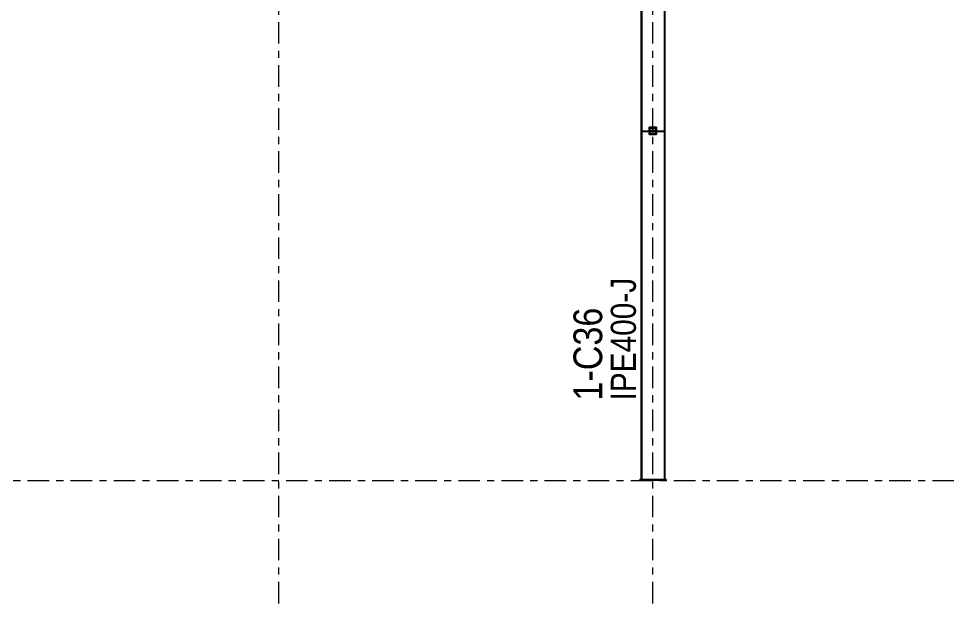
# Model space of a CAD drawing. Header units: millimetres. Extents: x -49 to 773, y -77 to 497.
# Drawn here: x 258.8 to 388.5, y 165.5 to 246.9 of the extents above; entities that cross this region are included whole.
import ezdxf

# ---------------------------------------------------------------- set-up
doc = ezdxf.new("R2010")
doc.units = ezdxf.units.MM
for name, pattern in [('XKITLINE00', [0]), ('XKITLINE02', [4, 2, -2]), ('XKITLINE03', [6, 3, -1, 1, -1])]:
    doc.linetypes.add(name, pattern=pattern)
for name, color, linetype, lineweight in [('Part', 2, 'Continuous', 0), ('PartMark', 7, 'Continuous', 0), ('S-grid', 1, 'Continuous', 0)]:
    doc.layers.add(name, color=color, linetype=linetype, lineweight=lineweight)
doc.styles.add('ARIAL', font='ARIAL.TTF')

# ---------------------------------------------------------------- blocks, each defined once
blk = doc.blocks.new('*A265')
at = {"layer": 'Part'}
h = blk.add_hatch(color=3, dxfattribs=at)
h.paths.add_polyline_path([(346.67, 230.89), (346.67, 231.73), (347.5, 231.73), (347.5, 230.89)], flags=17)
h.paths.add_polyline_path([(346.7, 231.69), (346.7, 230.93), (347.47, 230.93), (347.47, 231.69)])
blk = doc.blocks.new('*A960')
at = {"layer": 'S-grid', "color": 1, "linetype": 'XKITLINE03', "lineweight": 0}
blk.add_line((-10, 182.56), (571.6, 182.56), dxfattribs=at)
blk = doc.blocks.new('*A1224')
at = {"layer": 'S-grid', "color": 1, "linetype": 'XKITLINE03', "lineweight": 0}
blk.add_line((347.08, 165.46), (347.08, 306.1), dxfattribs=at)
at = {"layer": 'S-grid', "color": 3, "style": 'ARIAL', "width": 0.85}
blk.add_text('T', height=3, dxfattribs=at).set_placement((345.86, 307.1))
blk = doc.blocks.new('*A1225')
at = {"layer": 'S-grid', "color": 1, "linetype": 'XKITLINE03', "lineweight": 0}
blk.add_line((295, 165.46), (295, 306.1), dxfattribs=at)
at = {"layer": 'S-grid', "color": 3, "style": 'ARIAL', "width": 0.85}
blk.add_text('V3', height=3, dxfattribs=at).set_placement((292.55, 307.1))
blk = doc.blocks.new('*A1267')
at = {"layer": 'Part', "color": 2, "linetype": 'XKITLINE00', "lineweight": 0}
for p, q in [((345.42, 280.25), (348.75, 280.25)), ((345.52, 280.25), (345.52, 231.27)), ((348.64, 280.25), (348.64, 231.27)), ((345.42, 268.92), (345.42, 182.73)), ((348.75, 268.92), (348.75, 182.73)), ((345.52, 231.19), (345.52, 182.73)), ((348.64, 231.19), (348.64, 182.73))]:
    blk.add_line(p, q, dxfattribs=at)
at = {"layer": 'Part', "color": 7, "linetype": 'XKITLINE02', "lineweight": 0}
for p, q in [((345.42, 268.92), (345.42, 280.25)), ((348.75, 280.25), (348.75, 268.92)), ((345.52, 231.27), (345.52, 231.19)), ((348.64, 231.27), (348.64, 231.19)), ((348.75, 182.73), (345.42, 182.73))]:
    blk.add_line(p, q, dxfattribs=at)
blk = doc.blocks.new('*A1363')
at = {"layer": 'Part', "color": 2, "linetype": 'XKITLINE00', "lineweight": 0}
for p, q in [((348.92, 182.73), (345.25, 182.73)), ((345.25, 182.56), (345.25, 182.73)), ((348.92, 182.56), (345.25, 182.56)), ((348.92, 182.73), (348.92, 182.56))]:
    blk.add_line(p, q, dxfattribs=at)
blk = doc.blocks.new('*A1371')
at = {"layer": 'Part', "color": 2, "linetype": 'XKITLINE00', "lineweight": 0}
for p, q in [((346.67, 231.73), (346.67, 230.89)), ((346.67, 231.73), (347.5, 231.73)), ((346.7, 230.93), (346.7, 231.69)), ((346.7, 231.69), (347.47, 231.69)), ((347.47, 231.69), (347.47, 230.93)), ((347.5, 231.73), (347.5, 230.89)), ((347.5, 230.89), (346.67, 230.89)), ((347.47, 230.93), (346.7, 230.93))]:
    blk.add_line(p, q, dxfattribs=at)
blk = doc.blocks.new('*A1379')
at = {"layer": 'Part', "color": 7, "linetype": 'XKITLINE02', "lineweight": 0}
for p, q in [((347.5, 231.73), (346.67, 231.73)), ((346.67, 231.73), (346.67, 230.89)), ((346.7, 230.93), (346.7, 231.69)), ((346.7, 231.69), (347.47, 231.69)), ((347.47, 231.69), (347.47, 230.93)), ((347.5, 230.89), (347.5, 231.73)), ((346.67, 230.89), (347.5, 230.89)), ((347.47, 230.93), (346.7, 230.93))]:
    blk.add_line(p, q, dxfattribs=at)
blk = doc.blocks.new('*A1380')
at = {"layer": 'Part', "color": 2, "linetype": 'XKITLINE00', "lineweight": 0}
for p, q in [((346.58, 231.27), (345.52, 231.27)), ((345.52, 231.19), (345.52, 231.27)), ((346.58, 231.19), (345.52, 231.19)), ((348.64, 231.27), (347.58, 231.27)), ((348.64, 231.19), (347.58, 231.19)), ((348.64, 231.27), (348.64, 231.19))]:
    blk.add_line(p, q, dxfattribs=at)
at = {"layer": 'Part', "color": 7, "linetype": 'XKITLINE02', "lineweight": 0}
for p, q in [((345.65, 231.19), (345.65, 231.27)), ((347.58, 231.27), (346.58, 231.27)), ((347.58, 231.19), (346.58, 231.19)), ((348.52, 231.19), (348.52, 231.27))]:
    blk.add_line(p, q, dxfattribs=at)
blk = doc.blocks.new('*A1381')
at = {"layer": 'Part', "color": 7, "linetype": 'XKITLINE02', "lineweight": 0}
for p, q in [((346.58, 231.27), (346.58, 231.35)), ((346.58, 231.35), (347.58, 231.35)), ((347.58, 231.27), (346.58, 231.27)), ((347.58, 231.35), (347.58, 231.27))]:
    blk.add_line(p, q, dxfattribs=at)
blk = doc.blocks.new('*A1382')
at = {"layer": 'Part', "color": 2, "linetype": 'XKITLINE00', "lineweight": 0}
for p, q in [((347.58, 231.81), (346.58, 231.81)), ((346.58, 231.81), (346.58, 230.81)), ((347.58, 230.81), (347.58, 231.81)), ((346.58, 230.81), (347.58, 230.81))]:
    blk.add_line(p, q, dxfattribs=at)
blk = doc.blocks.new('*A1383')
at = {"layer": 'Part', "color": 7, "linetype": 'XKITLINE02', "lineweight": 0}
for p, q in [((348.64, 231.27), (345.52, 231.27)), ((345.52, 231.19), (345.52, 231.27)), ((348.64, 231.19), (345.52, 231.19)), ((345.65, 231.27), (345.65, 231.19)), ((348.52, 231.19), (348.52, 231.27)), ((348.64, 231.27), (348.64, 231.19))]:
    blk.add_line(p, q, dxfattribs=at)
blk = doc.blocks.new('*A1384')
at = {"layer": 'Part', "color": 7, "linetype": 'XKITLINE02', "lineweight": 0}
for p, q in [((346.58, 231.35), (346.58, 231.27)), ((347.58, 231.35), (346.58, 231.35)), ((346.58, 231.27), (347.58, 231.27)), ((347.58, 231.27), (347.58, 231.35))]:
    blk.add_line(p, q, dxfattribs=at)
blk = doc.blocks.new('*A1385')
at = {"layer": 'Part', "color": 7, "linetype": 'XKITLINE02', "lineweight": 0}
for p, q in [((346.58, 231.81), (347.58, 231.81)), ((346.58, 230.81), (346.58, 231.81)), ((347.58, 231.81), (347.58, 230.81)), ((347.58, 230.81), (346.58, 230.81))]:
    blk.add_line(p, q, dxfattribs=at)
blk = doc.blocks.new('*A1991')
at = {"layer": 'PartMark', "color": 7, "style": 'ARIAL', "width": 0.85}
blk.add_text('IPE400-J', height=3.5, rotation=90.0002, dxfattribs=at).set_placement((344.72, 193.73))
at = {"layer": 'PartMark', "color": 3, "style": 'ARIAL', "width": 0.85}
blk.add_text('1-C36', height=4, rotation=90.0002, dxfattribs=at).set_placement((340.02, 193.73))

msp = doc.modelspace()

# ---------------------------------------------------------------- block references
at = {"lineweight": 0}
for name in ['*A1225', '*A1224', '*A1267', '*A1380', '*A1383', '*A1382', '*A1385', '*A1381', '*A1384', '*A265', '*A1371', '*A1379', '*A1991', '*A960', '*A1363']:
    msp.add_blockref(name, (0, 0), dxfattribs=at)

doc.saveas('drawing.dxf')
